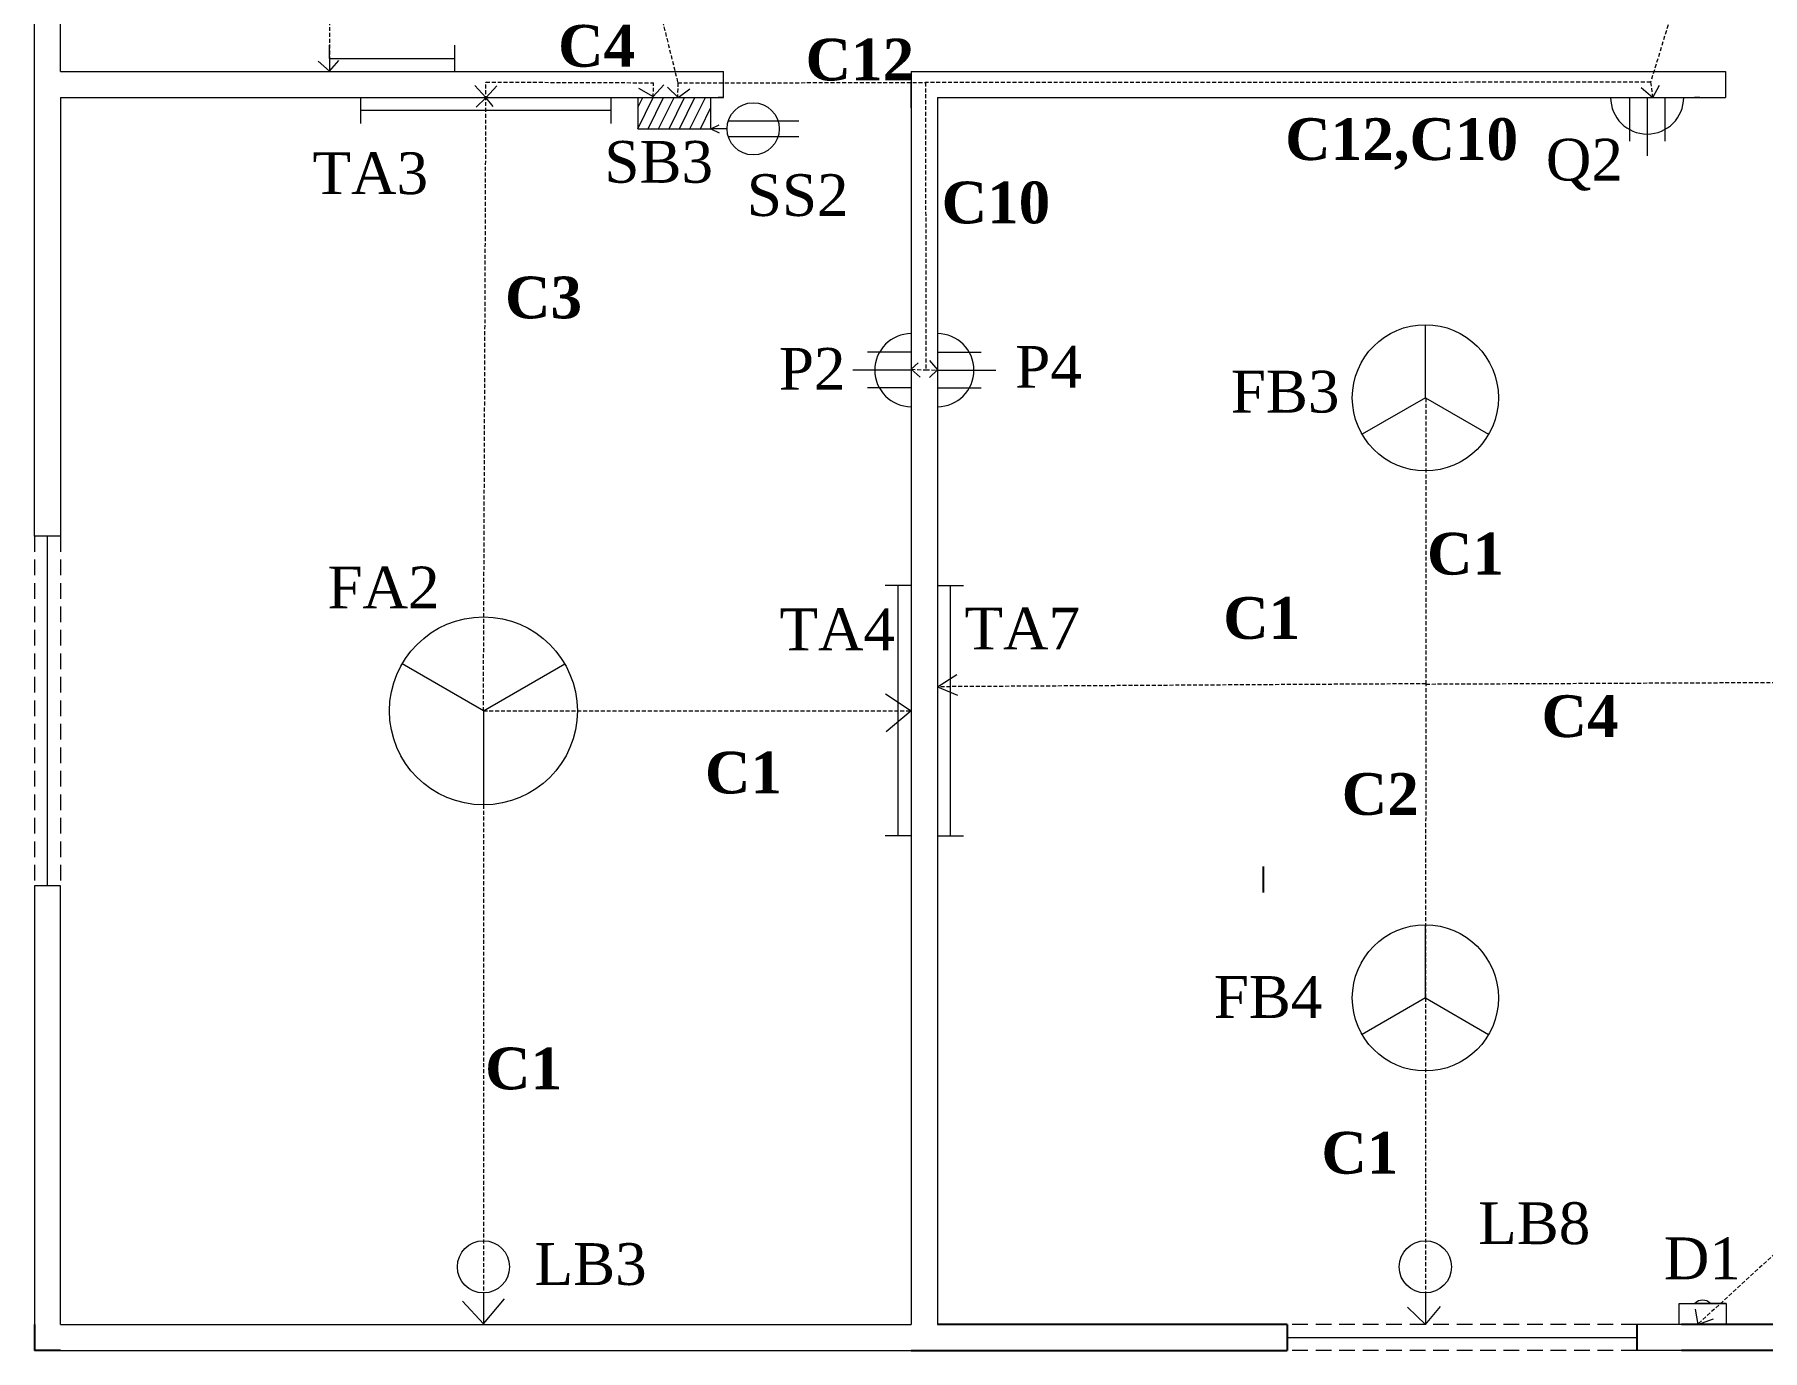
# Model space of a CAD drawing. Header units: inches. Extents: x 208 to 1269, y -209 to 627.
# Drawn here: x 208.2 to 539.3, y 30.7 to 282.8 of the extents above; entities that cross this region are included whole.
import ezdxf

# ---------------------------------------------------------------- set-up
doc = ezdxf.new("R2010")
doc.units = ezdxf.units.IN
doc.header["$LTSCALE"] = 3
doc.header["$MEASUREMENT"] = 0
doc.linetypes.add('DASHEDX2', pattern=[1.5, 1, -0.5])
doc.linetypes.add('HIDDEN', pattern=[0.375, 0.25, -0.125])
for name, color, linetype, lineweight in [('FandF', 160, 'Continuous', 13), ('HIDDEN', 7, 'HIDDEN', 13), ('name', 160, 'Continuous', 13)]:
    doc.layers.add(name, color=color, linetype=linetype, lineweight=lineweight)

msp = doc.modelspace()

# ---------------------------------------------------------------- linework, layer by layer
at = {"linetype": 'Continuous', "lineweight": 13}
for p, q in [((208.23, 268.74), (208.23, 297.24)), ((213.23, 275.74), (213.23, 291.7)), ((339.23, 275.74), (340.23, 275.74)), ((340.23, 270.74), (340.23, 275.74)), ((531.23, 275.74), (532.23, 275.74)), ((532.23, 275.74), (532.23, 270.74)), ((208.23, 186.74), (208.23, 268.74)), ((340.23, 270.74), (339.23, 270.74)), ((527.3, 270.74), (526.3, 270.74)), ((208.23, 119.74), (208.23, 35.74)), ((213.23, 35.74), (213.23, 119.74))]:
    msp.add_line(p, q, dxfattribs=at)
at = {"lineweight": 13}
for p, q in [((213.23, 275.74), (340.23, 275.74)), ((376.23, 275.74), (376.23, 35.74)), ((376.23, 275.74), (381.23, 275.74)), ((381.23, 275.74), (532.23, 275.74)), ((376.23, 268.74), (376.23, 273.74)), ((213.23, 270.74), (340.23, 270.74)), ((213.23, 270.74), (213.23, 186.74)), ((381.23, 270.74), (532.23, 270.74)), ((381.23, 270.74), (381.23, 35.74)), ((532.23, 270.74), (532.23, 270.74)), ((381.23, 252.92), (381.23, 244.92)), ((213.23, 186.74), (208.23, 186.74)), ((210.73, 119.74), (210.73, 186.74)), ((213.23, 119.74), (208.23, 119.74)), ((213.23, 35.74), (376.23, 35.74)), ((448.23, 33.24), (515.23, 33.24)), ((523.8, 35.74), (514.8, 35.74)), ((213.23, 30.74), (376.23, 30.74)), ((523.8, 30.74), (514.8, 30.74))]:
    msp.add_line(p, q, dxfattribs=at)
at = {"linetype": 'DASHEDX2', "lineweight": 13}
for p, q in [((208.23, 186.74), (208.23, 119.74)), ((213.23, 186.74), (213.23, 119.74)), ((515.23, 35.74), (448.23, 35.74)), ((515.23, 30.74), (448.23, 30.74))]:
    msp.add_line(p, q, dxfattribs=at)
for p, q in [((443.67, 123.46), (443.67, 118.49)), ((208.23, 35.74), (208.23, 30.74)), ((448.23, 35.74), (381.23, 35.74)), ((448.23, 35.74), (448.23, 30.74)), ((515.23, 35.74), (515.23, 30.74)), ((568.23, 35.74), (523.8, 35.74)), ((213.23, 30.74), (208.23, 30.74)), ((376.23, 30.74), (381.23, 30.74)), ((381.23, 30.74), (448.23, 30.74)), ((568.23, 30.74), (523.8, 30.74))]:
    msp.add_line(p, q)
at = {"layer": 'FandF', "lineweight": 13}
for p, q in [((264.73, 278.24), (264.73, 280.74)), ((264.73, 278.24), (288.73, 278.24)), ((264.73, 278.24), (264.73, 275.74)), ((288.73, 278.24), (288.73, 280.74)), ((288.73, 275.74), (288.73, 278.24)), ((270.73, 268.24), (270.73, 270.74)), ((318.73, 268.24), (270.73, 268.24)), ((270.73, 265.74), (270.73, 268.24)), ((318.73, 268.24), (318.73, 270.74)), ((318.73, 265.74), (318.73, 268.24)), ((323.81, 270.74), (323.81, 264.74)), ((323.81, 264.74), (326.77, 270.74)), ((323.81, 268.8), (324.77, 270.74)), ((325.81, 264.74), (328.77, 270.74)), ((327.81, 264.74), (330.77, 270.74)), ((329.81, 264.74), (332.77, 270.74)), ((331.81, 264.74), (334.77, 270.74)), ((333.81, 264.74), (336.77, 270.74)), ((335.81, 264.74), (337.81, 268.8)), ((337.81, 264.74), (337.81, 270.74)), ((513.82, 270.74), (513.82, 262.36)), ((517.23, 270.74), (517.23, 259.55)), ((520.64, 270.74), (520.64, 262.36)), ((337.81, 264.74), (339.44, 265.53)), ((341.16, 266.24), (354.66, 266.24)), ((323.81, 264.74), (325.81, 264.74)), ((325.81, 264.74), (327.81, 264.74)), ((327.81, 264.74), (329.81, 264.74)), ((329.81, 264.74), (331.81, 264.74)), ((331.81, 264.74), (333.81, 264.74)), ((333.81, 264.74), (335.81, 264.74)), ((335.81, 264.74), (337.81, 264.74)), ((340.93, 264.74), (337.81, 264.74)), ((337.81, 264.74), (339.44, 263.95)), ((341.16, 263.24), (354.66, 263.24)), ((474.73, 213.22), (474.73, 227.22)), ((376.23, 221.93), (367.84, 221.93)), ((381.23, 221.93), (389.62, 221.93)), ((376.23, 218.51), (365.03, 218.51)), ((381.23, 218.51), (392.42, 218.51)), ((376.23, 215.1), (367.84, 215.1)), ((381.23, 215.1), (389.62, 215.1)), ((474.73, 213.22), (462.6, 206.22)), ((474.73, 213.22), (486.85, 206.22)), ((373.73, 177.29), (371.23, 177.29)), ((373.73, 129.29), (373.73, 177.29)), ((376.23, 177.29), (373.73, 177.29)), ((381.23, 177.29), (383.73, 177.29)), ((383.73, 129.29), (383.73, 177.29)), ((383.73, 177.29), (386.23, 177.29)), ((294.24, 153.24), (278.65, 162.24)), ((294.24, 153.24), (309.83, 162.24)), ((294.24, 153.24), (294.24, 135.24)), ((373.73, 129.29), (371.23, 129.29)), ((376.23, 129.29), (373.73, 129.29)), ((381.23, 129.29), (383.73, 129.29)), ((383.73, 129.29), (386.23, 129.29)), ((474.73, 98.27), (474.73, 112.27)), ((474.73, 98.27), (462.6, 91.27)), ((474.73, 98.27), (486.85, 91.27)), ((294.24, 41.75), (294.24, 35.74)), ((474.73, 41.75), (474.73, 35.74)), ((523.36, 35.74), (523.36, 39.74)), ((523.36, 39.74), (532.36, 39.74)), ((532.36, 39.74), (526.36, 39.74)), ((532.36, 39.74), (532.36, 35.74))]:
    msp.add_line(p, q, dxfattribs=at)
for centre, radius in [((345.93, 264.74), 5), ((474.73, 213.22), 14), ((294.24, 153.24), 18), ((474.73, 98.27), 14), ((294.24, 46.75), 5), ((474.73, 46.75), 5)]:
    msp.add_circle(centre, radius, dxfattribs=at)
for centre, radius, start, end in [((517.23, 270.74), 7, 180, 0), ((376.23, 218.51), 7, 90, 270), ((381.23, 218.51), 7, 270, 90), ((527.86, 38.3), 2.08, 43.8785, 136.1215)]:
    msp.add_arc(centre, radius, start, end, dxfattribs=at)
at = {"layer": 'HIDDEN', "color": 3, "linetype": 'HIDDEN'}
for p, q in [((264.73, 342.74), (264.73, 275.74)), ((321.23, 314.83), (331.49, 273.56)), ((378.97, 273.6), (378.99, 218.57)), ((517.89, 273.66), (518.26, 270.74)), ((376.23, 218.68), (378.99, 218.57)), ((378.99, 218.57), (381.23, 218.52)), ((474.83, 158.44), (381.23, 157.87)), ((474.83, 158.73), (474.73, 98.27)), ((294.24, 153.24), (294.24, 35.74)), ((294.24, 153.24), (376.23, 153.24)), ((474.73, 98.27), (474.73, 35.74)), ((573.23, 78.22), (526.92, 35.74))]:
    msp.add_line(p, q, dxfattribs=at)
at = {"layer": 'HIDDEN', "color": 1, "linetype": 'HIDDEN'}
for p, q in [((538.94, 342.74), (517.89, 273.66)), ((294.24, 153.24), (294.73, 273.69)), ((294.73, 273.69), (326.84, 273.56)), ((326.77, 270.74), (326.84, 273.56)), ((326.84, 273.56), (326.84, 273.56)), ((331.49, 273.56), (331.43, 270.74)), ((331.49, 273.56), (378.97, 273.6)), ((517.89, 273.66), (378.97, 273.6)), ((474.83, 213.16), (474.83, 158.73)), ((474.83, 158.39), (562.55, 158.8))]:
    msp.add_line(p, q, dxfattribs=at)
at = {"layer": 'HIDDEN', "color": 3, "linetype": 'Continuous'}
for p, q in [((262.57, 277.68), (264.73, 275.76)), ((264.73, 275.76), (266.53, 277.83)), ((516.11, 272.64), (518.32, 270.74)), ((518.32, 270.74), (519.61, 273.07)), ((377.52, 219.94), (376.23, 218.71)), ((376.23, 218.71), (377.9, 217.15)), ((379.71, 220.39), (381.23, 218.55)), ((381.23, 218.55), (379.73, 217.12)), ((381.25, 157.87), (384.96, 160.23)), ((371.28, 156.52), (376.21, 153.24)), ((381.23, 157.84), (385.08, 156.28)), ((376.21, 153.24), (371.41, 149.23)), ((290.22, 40.17), (294.24, 35.85)), ((294.24, 35.85), (298.3, 40.64)), ((471.31, 39.01), (474.75, 35.74)), ((474.75, 35.74), (477.62, 39.15)), ((526.44, 38.65), (526.91, 35.74)), ((526.91, 35.74), (529.97, 36.82))]:
    msp.add_line(p, q, dxfattribs=at)
at = {"layer": 'HIDDEN', "color": 1, "linetype": 'Continuous'}
for p, q in [((292.59, 273.03), (294.71, 270.77)), ((294.79, 270.74), (296.83, 272.96)), ((323.97, 272.53), (326.77, 270.95)), ((326.77, 270.95), (328.81, 273.14)), ((329.48, 272.72), (331.56, 270.74)), ((331.56, 270.74), (333.82, 272.41)), ((292.85, 268.9), (294.71, 270.67)), ((294.71, 270.67), (296.05, 269))]:
    msp.add_line(p, q, dxfattribs=at)

# ---------------------------------------------------------------- texts
at = {"layer": 'HIDDEN', "color": 1, "linetype": 'HIDDEN', "char_height": 8, "attachment_point": 1}
for s, insert, width in [('{\\fTimes New Roman|b1|i0|c0|p18;\\C256;C4}', (308.54, 284.64), 15.8365), ('{\\fTimes New Roman|b1|i0|c0|p18;\\C256;C12}', (355.96, 282.01), 15.8365), ('{\\fTimes New Roman|b1|i0|c0|p18;\\C256;C12,C10}', (447.86, 266.77), 40.9956), ('{\\fTimes New Roman|b1|i0|c0|p18;\\C256;C10}', (382.04, 254.63), 15.8365), ('{\\fTimes New Roman|b1|i0|c0|p18;\\C256;C3}', (298.37, 236.44), 15.8365), ('{\\fTimes New Roman|b1|i0|c0|p18;\\C256;C1}', (475.04, 187.36), 15.8365), ('{\\fTimes New Roman|b1|i0|c0|p18;\\C256;C1}', (435.99, 175.04), 15.8365), ('{\\fTimes New Roman|b1|i0|c0|p18;\\C256;C4}', (496.98, 156.24), 15.8365), ('{\\fTimes New Roman|b1|i0|c0|p18;\\C256;C1}', (336.68, 145.43), 15.8365), ('{\\fTimes New Roman|b1|i0|c0|p18;\\C256;C2}', (458.7, 141.33), 15.8365), ('{\\fTimes New Roman|b1|i0|c0|p18;\\C256;C1}', (294.55, 88.76), 15.8365), ('{\\fTimes New Roman|b1|i0|c0|p18;\\C256;C1}', (454.8, 72.61), 15.8365)]:
    msp.add_mtext(s, dxfattribs=dict(at, insert=insert, width=width))
at = {"layer": 'name', "lineweight": 13, "ltscale": 0.7, "char_height": 8, "width": 29.0475, "attachment_point": 1}
for s, insert in [('{\\fTimes New Roman|b0|i0|c0|p18;SB3}', (317.42, 262.42)), ('{\\fTimes New Roman|b0|i0|c0|p18;Q2}', (497.82, 262.84)), ('{\\fTimes New Roman|b0|i0|c0|p18;TA3}', (261.49, 260.24)), ('{\\fTimes New Roman|b0|i0|c0|p18;SS2}', (344.72, 256.05)), ('{\\fTimes New Roman|b0|i0|c0|p18;P2}', (350.86, 222.77)), ('{\\fTimes New Roman|b0|i0|c0|p18;P4}', (396.14, 223.14)), ('{\\fTimes New Roman|b0|i0|c0|p18;FB3}', (437.45, 218.4)), ('{\\fTimes New Roman|b0|i0|c0|p18;FA2}', (264.35, 180.89)), ('{\\fTimes New Roman|b0|i0|c0|p18;TA4}', (350.96, 172.86)), ('{\\fTimes New Roman|b0|i0|c0|p18;TA7}', (386.41, 173.02)), ('{\\fTimes New Roman|b0|i0|c0|p18;FB4}', (434.18, 102.45)), ('{\\fTimes New Roman|b0|i0|c0|p18;LB8}', (484.85, 59.11)), ('{\\fTimes New Roman|b0|i0|c0|p18;LB3}', (304.04, 51.29)), ('{\\fTimes New Roman|b0|i0|c0|p18;D1}', (520.42, 52.38))]:
    msp.add_mtext(s, dxfattribs=dict(at, insert=insert))

doc.saveas('drawing.dxf')
